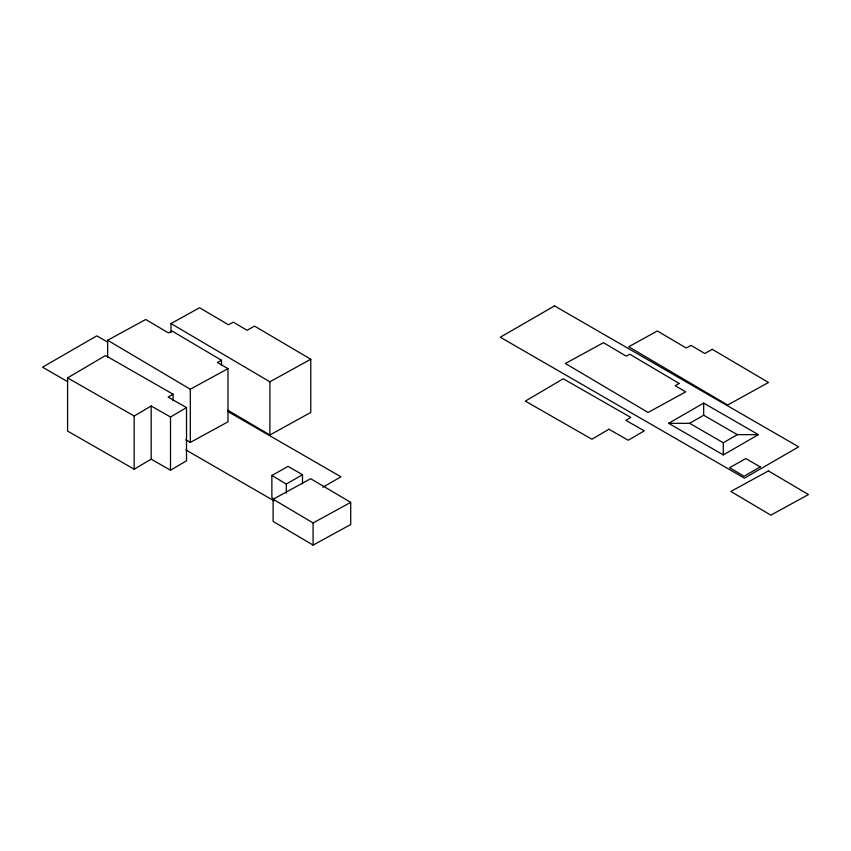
<?xml version="1.0" encoding="UTF-8"?>
<svg xmlns="http://www.w3.org/2000/svg" width="851" height="851" viewBox="0 0 851 851"><rect width="100%" height="100%" fill="white"/><g stroke="black" fill="none" stroke-linecap="round" stroke-linejoin="round"><path stroke-width="1.28" d="M134.181 469.199L134.181 416.011L151.18 405.98L170.508 417.022L186.518 407.618L168.147 397.119L173.072 394.215L105.524 355.548L67.58 377.887L67.58 431.074L134.181 469.199L151.18 459.168L151.18 405.98M151.18 459.168L170.508 470.22L186.518 460.806L186.518 407.618M286.308 493.176L286.308 484.049L302.499 474.698L302.499 483.825M322.848 487.251L340.932 476.805L227.462 411.299M668.62 423.33L703.681 403.087L758.369 434.659L723.307 454.902L668.62 423.33L689.661 423.33L723.307 442.754L737.328 434.659L758.369 434.659M689.661 423.33L703.681 415.235L737.328 434.659M274.096 498.941L271.873 497.622L271.873 475.464L288.074 466.38L302.499 474.698M170.987 332.624L170.987 323.55L199.602 307.743L228.451 324.774L233.28 322.157L247.067 330.273L254.545 326.114L310.775 359.239L310.775 412.427L269.895 434.989L227.834 410.214M221.483 365.441L221.483 360.25L217.452 362.462L227.972 368.643L227.972 421.83L190.316 442.424L185.784 439.744M170.987 323.55L269.895 381.801L310.775 359.239M107.651 357.122L107.651 340.262L145.734 319.476L168.477 332.932L172.03 330.986L221.483 360.25M107.651 340.262L190.316 389.237L227.972 368.643M273.118 499.25L310.679 478.709L350.708 502.367L350.708 524.535L313.094 545.097L273.118 521.418L273.118 499.25L313.094 522.94L350.708 502.367M67.58 377.887L134.181 416.011M107.12 341.815L96.801 335.858L42.55 367.185L67.761 381.737M185.816 449.902L274.075 500.845M271.873 475.464L286.308 484.049M723.307 442.754L723.307 454.902M703.681 403.087L703.681 415.235M313.094 522.94L313.094 545.097M269.895 381.801L269.895 434.989M190.316 389.237L190.316 442.424M173.072 394.215L173.072 400.704M170.508 417.022L170.508 470.22M608.922 429.212L591.924 439.244L525.312 401.119L563.256 378.78L630.814 417.447L625.889 420.341L644.26 430.851L628.251 440.254L608.922 429.212M554.544 305.903L500.292 337.219L744.423 478.166L798.674 446.849L554.544 305.903M760.241 466.901L744.051 476.252L729.615 467.667L745.816 458.583L760.241 466.901M712.287 349.346L704.798 353.505L691.023 345.378L686.183 348.006L657.334 330.965L628.729 346.772L727.637 405.033L768.517 382.471L712.287 349.346M679.226 383.482L675.194 385.694L685.715 391.875L648.058 412.469L565.394 363.483L603.476 342.698L626.219 356.154L629.772 354.218L679.226 383.482M768.421 470.911L730.86 491.452L770.836 515.142L808.45 494.569L768.421 470.911"/></g></svg>
